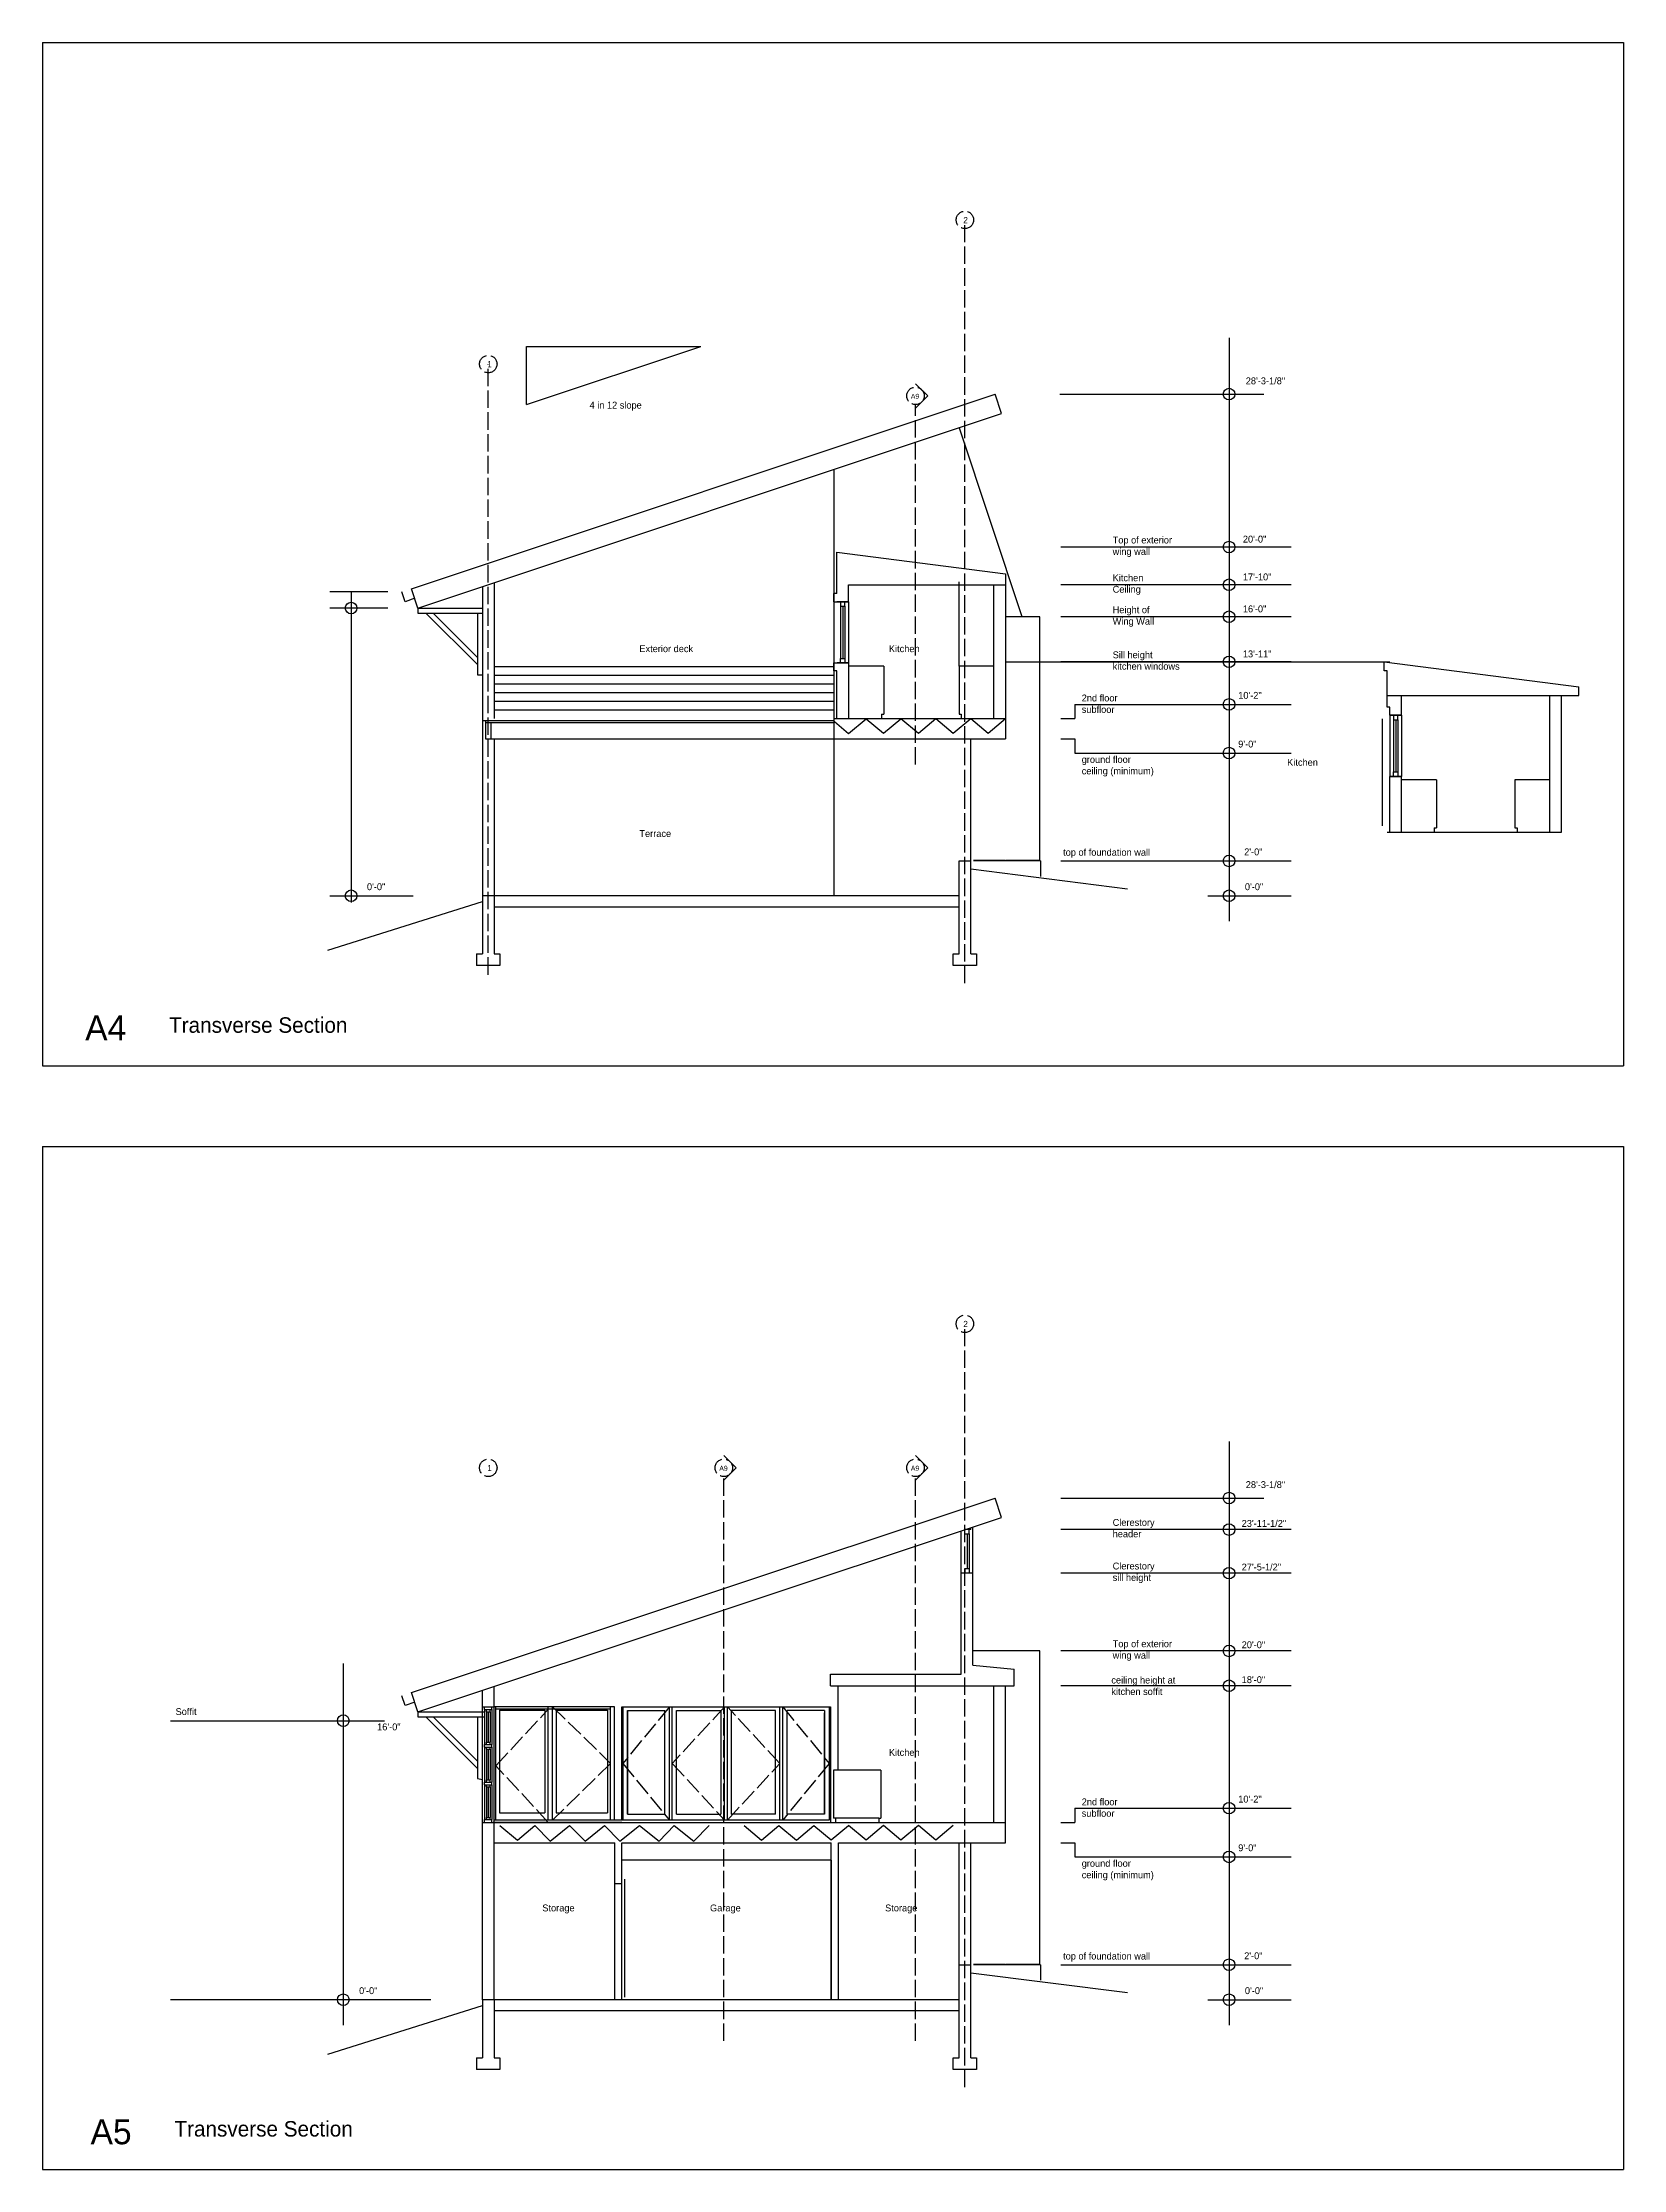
# Model space of a CAD drawing. Header units: inches. Extents: x -173 to 6951, y -1067 to 3486.
# Drawn here: x 2166 to 3254, y 1971 to 3434 of the extents above; entities that cross this region are included whole.
import ezdxf

# ---------------------------------------------------------------- set-up
doc = ezdxf.new("R2010")
doc.units = ezdxf.units.IN
doc.header["$MEASUREMENT"] = 0
doc.linetypes.add('ACAD_ISO02W100', pattern=[15, 12, -3])
for name, color, linetype in [('blocks', 251, 'Continuous'), ('const', 7, 'Continuous'), ('e1', 7, 'Continuous'), ('e2', 251, 'Continuous'), ('glassSwing', 172, 'ACAD_ISO02W100'), ('grid', 252, 'ACAD_ISO02W100'), ('millwork', 253, 'Continuous'), ('walls', 7, 'Continuous')]:
    doc.layers.add(name, color=color, linetype=linetype)

msp = doc.modelspace()

# ---------------------------------------------------------------- linework, layer by layer
for p, q in [((2166, 3434.3), (3254, 3434.3)), ((2166, 3434.3), (2166, 2730.3)), ((3254, 3434.3), (3254, 2730.3)), ((2166, 3235.3), (2166, 2730.3)), ((2796.8, 2871.2), (2804.8, 2871.2)), ((2166, 2730.3), (2836.2, 2730.3)), ((2166, 2730.3), (3254, 2730.3)), ((2166, 2674.8), (3254, 2674.8)), ((2166, 2674.8), (2166, 1970.8)), ((3254, 2674.8), (3254, 1970.8)), ((2166, 2475.8), (2166, 1970.8)), ((2796.8, 2111.6), (2804.8, 2111.6)), ((2166, 1970.8), (2836.2, 1970.8)), ((2166, 1970.8), (3254, 1970.8))]:
    msp.add_line(p, q)
at = {"layer": 'blocks'}
for p, q in [((2806.8, 2871.7), (2828.3, 2871.7)), ((2828.8, 2871.7), (2852.3, 2871.7)), ((2806.8, 2112.1), (2828.3, 2112.1)), ((2828.8, 2112.1), (2852.3, 2112.1))]:
    msp.add_line(p, q, dxfattribs=at)
at = {"layer": 'e1'}
for p, q in [((2720.7, 3061.2), (2828.8, 3061.2)), ((2828.8, 3068.7), (2828.8, 2955.2)), ((2712.7, 3055.2), (2710.7, 3055.2)), ((2710.8, 3049.6), (2720.7, 3049.6)), ((2720.7, 3049.6), (2712.7, 3049.6)), ((2715.2, 3049.6), (2715.2, 3046.6)), ((2715.2, 3046.6), (2718.2, 3046.6)), ((2716.7, 3046.6), (2716.7, 3010.6)), ((2718.2, 3046.6), (2718.2, 3049.6)), ((2710.7, 3007.6), (2721, 3007.6)), ((2712.7, 3002.1), (2710.7, 3002.1)), ((2720.7, 3007.6), (2712.8, 3007.6)), ((2715.2, 3007.6), (2715.2, 3010.6)), ((2715.2, 3010.6), (2718.2, 3010.6)), ((2718.2, 3010.6), (2718.2, 3007.6)), ((2745, 3005.2), (2721, 3005.2)), ((2745, 3005.2), (2745, 2972.2)), ((2820.8, 3005.2), (2796.8, 3005.2)), ((2796.8, 3005.2), (2796.8, 2972.2)), ((3089.4, 3001.9), (3089.4, 3008.2)), ((3091.3, 3001.9), (3089.4, 3001.9)), ((3091.3, 2977), (3091.3, 3001.9)), ((2743.5, 2972.2), (2745, 2972.2)), ((2743.5, 2972.2), (2743.5, 2969.2)), ((2796.8, 2972.2), (2798.3, 2972.2)), ((2798.3, 2972.2), (2798.3, 2969.2)), ((3091.3, 2985), (3223.3, 2985)), ((3093.3, 2977), (3091.3, 2977)), ((3101.3, 2971.4), (3093.3, 2971.4)), ((3093.3, 2971.4), (3101.3, 2971.4)), ((3095.8, 2971.4), (3095.8, 2968.4)), ((3098.8, 2968.4), (3098.8, 2971.4)), ((2710.7, 2967.7), (2470.8, 2967.7)), ((2470.8, 2967.7), (2470.8, 2955.2)), ((2710.7, 2966.2), (2470.8, 2966.2)), ((2474.8, 2955.2), (2474.8, 2966.2)), ((2710.7, 2969.2), (2710.7, 2955.2)), ((3095.8, 2968.4), (3098.8, 2968.4)), ((3097.3, 2968.4), (3097.3, 2932.4)), ((3101.3, 2929.4), (3093.3, 2929.4)), ((3093.3, 2929.4), (3101.3, 2929.4)), ((3095.8, 2929.4), (3095.8, 2932.4)), ((3095.8, 2932.4), (3098.8, 2932.4)), ((3098.8, 2932.4), (3098.8, 2929.4)), ((3125.3, 2927), (3101.3, 2927)), ((3125.3, 2927), (3125.3, 2894)), ((3203.3, 2927), (3179.3, 2927)), ((3179.3, 2927), (3179.3, 2894)), ((3123.8, 2894), (3125.3, 2894)), ((3123.8, 2894), (3123.8, 2891)), ((3179.3, 2894), (3180.8, 2894)), ((3180.8, 2894), (3180.8, 2891)), ((2800.8, 2408.1), (2800.8, 2411.1)), ((2804.8, 2411.1), (2800.8, 2411.1)), ((2800.8, 2408.1), (2803.8, 2408.1)), ((2802.3, 2408.1), (2802.3, 2384.1)), ((2803.8, 2408.1), (2803.8, 2411.1)), ((2804.8, 2411.1), (2804.8, 2412.5)), ((2806.3, 2381.1), (2798.3, 2381.1)), ((2803.8, 2384.1), (2800.8, 2384.1)), ((2800.8, 2384.1), (2800.8, 2381.1)), ((2803.8, 2384.1), (2803.8, 2381.1)), ((2834.8, 2303.6), (2834.8, 2315.1)), ((2708.3, 2311.6), (2798.3, 2311.6)), ((2708.3, 2303.6), (2828.8, 2303.6)), ((2828.8, 2303.6), (2834.8, 2303.6)), ((2559.8, 2087.6), (2559.8, 2167.6)), ((2564.8, 2087.6), (2564.8, 2167.6)), ((2708.8, 2087.6), (2708.8, 2179.6)), ((2713.8, 2087.6), (2713.8, 2179.6))]:
    msp.add_line(p, q, dxfattribs=at)
at = {"layer": 'e2'}
for p, q in [((2982.6, 3231.2), (2982.6, 2829.8)), ((2866.1, 3192.4), (3006.5, 3192.4)), ((2840.3, 3039.2), (2797.1, 3168.9)), ((3025.4, 3087.2), (2866.9, 3087.2)), ((2796.8, 3005.2), (2796.8, 3063.2)), ((3025.4, 3061.2), (2866.9, 3061.2)), ((2403.7, 3056.3), (2363.7, 3056.3)), ((2403.7, 3045.2), (2363.7, 3045.2)), ((2378.4, 3056.3), (2378.4, 2842.6)), ((2424.4, 3045.2), (2468.8, 3045.2)), ((2710.7, 3049.6), (2710.7, 2969.2)), ((2715.2, 3046.6), (2715.2, 3010.6)), ((2718.2, 3046.6), (2718.2, 3010.6)), ((2720.7, 3049.6), (2720.7, 3007.6)), ((2424.4, 3041.7), (2468.8, 3041.7)), ((2852.3, 3039.2), (2828.8, 3039.2)), ((2852.3, 2871.7), (2852.3, 3039.2)), ((3025.4, 3039.2), (2866.9, 3039.2)), ((2476.8, 3005.1), (2710.7, 3005.1)), ((2828.8, 3008.2), (3093.3, 3008.2)), ((3025.4, 3008.2), (2866.9, 3008.2)), ((2476.8, 2999.1), (2710.7, 2999.1)), ((2476.8, 2993.1), (2710.7, 2993.1)), ((2476.8, 2987.1), (2710.7, 2987.1)), ((2476.8, 2981.1), (2710.7, 2981.1)), ((2476.8, 2975.1), (2710.7, 2975.1)), ((2876.5, 2978.9), (3025.4, 2978.9)), ((2876.5, 2978.9), (2876.5, 2969.2)), ((3093.3, 2971.4), (3093.3, 2929.4)), ((3101.3, 2971.4), (3101.3, 2929.4)), ((2470.8, 2967.7), (2468.8, 2967.7)), ((2711, 2967.1), (2720.8, 2958.9)), ((2720.8, 2958.9), (2732.8, 2968.9)), ((2732.8, 2968.9), (2744.8, 2959.2)), ((2744.8, 2959.2), (2756.8, 2968.9)), ((2756.8, 2969.2), (2768.8, 2959.2)), ((2768.8, 2959.2), (2780.8, 2969.2)), ((2780.8, 2969.2), (2792.8, 2959.2)), ((2792.8, 2959.2), (2804.8, 2969.2)), ((2804.8, 2969.2), (2816.8, 2959.2)), ((2816.8, 2959.2), (2828.8, 2969.2)), ((2866.9, 2969.2), (2876.5, 2969.2)), ((3088.2, 2895.4), (3088.2, 2968.9)), ((3095.8, 2968.4), (3095.8, 2932.4)), ((3098.8, 2968.4), (3098.8, 2932.4)), ((2474.8, 2955.2), (2710.7, 2955.2)), ((2710.7, 2955.2), (2710.7, 2847.2)), ((2804.8, 2871.2), (2804.8, 2955.2)), ((2866.9, 2955.2), (2876.5, 2955.2)), ((2876.5, 2955.2), (2876.5, 2945.4)), ((2876.5, 2945.4), (3025.4, 2945.4)), ((2852.8, 2871.2), (2806.8, 2871.2)), ((2852.8, 2871.2), (2852.8, 2860.5)), ((2866.9, 2871.2), (3025.4, 2871.2)), ((2363.7, 2847.2), (2421.2, 2847.2)), ((2967.9, 2847.2), (3025.4, 2847.2)), ((2982.6, 2471.6), (2982.6, 2070.2)), ((2866.9, 2432.8), (3006.5, 2432.8)), ((2798.3, 2381.1), (2798.3, 2409.8)), ((2803.8, 2408.1), (2803.8, 2384.1)), ((2806.3, 2381.1), (2806.3, 2412.5)), ((3025.4, 2411.1), (2866.9, 2411.1)), ((3025.4, 2381.1), (2866.9, 2381.1)), ((2852.3, 2112.1), (2852.3, 2327.6)), ((3025.4, 2327.6), (2866.9, 2327.6)), ((2373, 2319), (2373, 2070.2)), ((2713.3, 2303.6), (2713.3, 2245.6)), ((3025.4, 2303.6), (2866.9, 2303.6)), ((2890.9, 2303.6), (2876.5, 2303.6)), ((2424.4, 2285.7), (2470.3, 2285.7)), ((2470.3, 2287.3), (2470.3, 2263.3)), ((2471.6, 2285.8), (2471.6, 2264.8)), ((2474.1, 2285.8), (2474.1, 2264.8)), ((2475.3, 2287.3), (2475.3, 2263.3)), ((2559.6, 2289.1), (2476.6, 2289.1)), ((2478.1, 2211.7), (2478.1, 2289.7)), ((2557, 2287.6), (2478.1, 2287.6)), ((2480.6, 2286.9), (2480.6, 2216.1)), ((2480.6, 2286.9), (2511.8, 2286.9)), ((2511.8, 2286.9), (2511.8, 2216.1)), ((2514.1, 2211.2), (2514.1, 2289.1)), ((2517.1, 2211.2), (2517.1, 2289.1)), ((2519.6, 2286.9), (2519.6, 2216.1)), ((2519.6, 2286.9), (2554.8, 2286.9)), ((2554.8, 2286.9), (2554.8, 2216.1)), ((2557, 2211.2), (2557, 2289.1)), ((2559.6, 2211.2), (2559.6, 2289.1)), ((2564.6, 2211.2), (2564.6, 2289.1)), ((2564.6, 2289.1), (2708.3, 2289.1)), ((2565.4, 2289.1), (2565.4, 2211.2)), ((2568.7, 2286.6), (2568.7, 2215.2)), ((2568.7, 2215.2), (2568.7, 2286.6)), ((2568.7, 2286.6), (2594.4, 2286.6)), ((2594.4, 2215.2), (2594.4, 2286.6)), ((2597.4, 2211.2), (2597.4, 2289.1)), ((2599.4, 2211.2), (2599.4, 2289.1)), ((2602.4, 2215.2), (2602.4, 2286.6)), ((2602.4, 2286.6), (2632.9, 2286.6)), ((2632.9, 2286.6), (2632.9, 2215.2)), ((2635.4, 2211.2), (2635.4, 2289.1)), ((2637.4, 2211.2), (2637.4, 2289.1)), ((2639.9, 2286.6), (2639.9, 2215.2)), ((2670.4, 2286.6), (2639.9, 2286.6)), ((2670.4, 2215.2), (2670.4, 2286.6)), ((2673.4, 2211.2), (2673.4, 2289.1)), ((2675.4, 2211.2), (2675.4, 2289.1)), ((2678.4, 2215.2), (2678.4, 2286.6)), ((2704.2, 2286.6), (2678.4, 2286.6)), ((2704.2, 2286.6), (2704.2, 2215.2)), ((2704.2, 2215.2), (2704.2, 2285.1)), ((2707.4, 2289.1), (2707.4, 2211.2)), ((2708.3, 2289.1), (2708.3, 2209.6)), ((2254, 2279.6), (2393.1, 2279.6)), ((2393.1, 2279.6), (2401.3, 2279.6)), ((2424.4, 2282.2), (2470.3, 2282.2)), ((2470.3, 2261.4), (2470.3, 2237.4)), ((2471.6, 2259.9), (2471.6, 2238.9)), ((2474.1, 2259.9), (2474.1, 2238.9)), ((2475.3, 2261.4), (2475.3, 2237.4)), ((2743, 2245.6), (2710.3, 2245.6)), ((2710.3, 2245.6), (2710.3, 2212.6)), ((2743, 2245.6), (2743, 2212.6)), ((2470.3, 2235.5), (2470.3, 2211.5)), ((2471.6, 2234), (2471.6, 2213)), ((2474.1, 2234), (2474.1, 2213)), ((2475.3, 2235.5), (2475.3, 2211.5)), ((2707.4, 2211.2), (2476.6, 2211.2)), ((2480.6, 2216.1), (2511.8, 2216.1)), ((2519.6, 2216.1), (2554.8, 2216.1)), ((2568.7, 2215.2), (2594.4, 2215.2)), ((2602.4, 2215.2), (2632.9, 2215.2)), ((2670.4, 2215.2), (2639.9, 2215.2)), ((2704.2, 2215.2), (2678.4, 2215.2)), ((2708.3, 2212.6), (2708.3, 2209.6)), ((2741.5, 2212.6), (2710.3, 2212.6)), ((2711.8, 2212.6), (2711.8, 2209.6)), ((2741.5, 2212.6), (2741.5, 2209.6)), ((2741.5, 2212.6), (2743, 2212.6)), ((2876.5, 2219.4), (3025.4, 2219.4)), ((2876.5, 2219.4), (2876.5, 2209.6)), ((2564.6, 2209.6), (2476.1, 2209.6)), ((2480.8, 2207.4), (2492.8, 2197.4)), ((2492.8, 2197.4), (2504.8, 2207.4)), ((2504.8, 2207.4), (2515.4, 2196.8)), ((2515.4, 2196.8), (2528.8, 2207.4)), ((2528.8, 2207.4), (2539.4, 2196.8)), ((2539.4, 2196.8), (2552.8, 2207.4)), ((2552.8, 2207.4), (2563.4, 2196.8)), ((2563.4, 2196.8), (2576.8, 2207.4)), ((2576.8, 2207.4), (2590.3, 2196.8)), ((2590.3, 2196.8), (2600.8, 2207.4)), ((2600.8, 2207.4), (2614.3, 2196.8)), ((2614.3, 2196.8), (2624.8, 2207.4)), ((2648.8, 2207.4), (2660.8, 2197.4)), ((2660.8, 2197.4), (2672.8, 2207.4)), ((2672.8, 2207.4), (2684.8, 2197.4)), ((2684.8, 2197.4), (2696.8, 2207.4)), ((2696.8, 2207.4), (2708.8, 2197.6)), ((2708.8, 2197.6), (2720.8, 2207.4)), ((2720.8, 2207.6), (2732.8, 2197.6)), ((2732.8, 2197.6), (2744.8, 2207.6)), ((2744.8, 2207.6), (2756.8, 2197.6)), ((2756.8, 2197.6), (2768.8, 2207.6)), ((2768.8, 2207.6), (2780.8, 2197.6)), ((2780.8, 2197.6), (2792.8, 2207.6)), ((2866.9, 2209.6), (2876.5, 2209.6)), ((2866.9, 2195.6), (2876.5, 2195.6)), ((2876.5, 2195.6), (2876.5, 2185.9)), ((2708.8, 2183.6), (2564.8, 2183.6)), ((2876.5, 2185.9), (3025.4, 2185.9)), ((2852.8, 2111.6), (2806.8, 2111.6)), ((2852.8, 2111.6), (2852.8, 2101)), ((2866.9, 2111.7), (3025.4, 2111.7)), ((2433.2, 2087.6), (2254, 2087.6)), ((2967.9, 2087.6), (3025.4, 2087.6))]:
    msp.add_line(p, q, dxfattribs=at)
for centre, radius in [((2982.6, 3192.4), 4), ((2982.6, 3087.2), 4), ((2982.6, 3061.2), 4), ((2378.4, 3045.2), 4), ((2982.6, 3039.2), 4), ((2982.6, 3008.2), 4), ((2982.6, 2978.9), 4), ((2982.6, 2945.4), 4), ((2982.6, 2871.2), 4), ((2378.4, 2847.2), 4), ((2982.6, 2847.2), 4), ((2982.6, 2432.8), 4), ((2982.6, 2411.1), 4), ((2982.6, 2381.1), 4), ((2982.6, 2327.6), 4), ((2982.6, 2303.6), 4), ((2373, 2279.6), 4), ((2475.3, 2235.5), 0.00114), ((2982.6, 2219.4), 4), ((2982.6, 2185.9), 4), ((2982.6, 2111.7), 4), ((2373, 2087.6), 4), ((2982.6, 2087.6), 4)]:
    msp.add_circle(centre, radius, dxfattribs=at)
at = {"layer": 'glassSwing'}
for p, q in [((2478.1, 2248.6), (2514.1, 2287.6)), ((2517.1, 2289.1), (2557, 2250.2)), ((2597.4, 2289.1), (2565.4, 2250.2)), ((2635.4, 2289.1), (2599.4, 2250.2)), ((2673.4, 2250.2), (2637.4, 2289.1)), ((2675.4, 2289.1), (2707.4, 2250.2)), ((2514.1, 2209.6), (2478.1, 2248.6)), ((2557, 2250.2), (2517.1, 2211.2)), ((2565.4, 2250.2), (2597.4, 2211.2)), ((2599.4, 2250.2), (2635.4, 2211.2)), ((2637.4, 2211.2), (2673.4, 2250.2)), ((2707.4, 2250.2), (2675.4, 2211.2))]:
    msp.add_line(p, q, dxfattribs=at)
at = {"layer": 'grid'}
for p, q in [((2800.8, 2787), (2800.8, 3308.6)), ((2472.8, 2792.9), (2472.8, 3213)), ((2766.8, 2937.5), (2766.8, 3185.2)), ((2800.8, 2027.4), (2800.8, 2549)), ((2634.9, 2059.3), (2634.9, 2447.6)), ((2766.8, 2059.3), (2766.8, 2447.6))]:
    msp.add_line(p, q, dxfattribs=at)
for centre in [(2800.8, 3312.3), (2472.8, 3213.1), (2766.8, 3191.2), (2800.8, 2552.7), (2472.8, 2453.6), (2634.9, 2453.6), (2766.8, 2453.6)]:
    msp.add_circle(centre, 6, dxfattribs=at)
at = {"layer": 'millwork'}
for p, q in [((2499, 3215.2), (2499, 3225.2)), ((2499, 3225.2), (2619, 3225.2)), ((2499, 3185.2), (2499, 3225.2)), ((2499, 3205.2), (2499, 3215.2)), ((2499, 3205.2), (2499, 3205.2)), ((2710.8, 3007.6), (2710.8, 3140.7)), ((2468.8, 3060), (2468.8, 2847.2)), ((2476.8, 3062.7), (2476.8, 2969.2)), ((2424.4, 3045.2), (2424.4, 3041.7)), ((2429.9, 3041.7), (2465.3, 3006.3)), ((2434.8, 3041.7), (2465.3, 3011.2)), ((2465.3, 3041.7), (2465.3, 2999.3)), ((2465.3, 2999.3), (2468.8, 2999.3)), ((2476.8, 2955.2), (2476.8, 2847.2)), ((2852.3, 2327.6), (2806.3, 2327.6)), ((2424.4, 2285.7), (2424.4, 2282.2)), ((2429.9, 2282.2), (2465.3, 2246.8)), ((2434.8, 2282.2), (2465.3, 2251.7)), ((2465.3, 2282.2), (2465.3, 2239.8)), ((2465.3, 2239.8), (2468.8, 2239.1))]:
    msp.add_line(p, q, dxfattribs=at)
at = {"layer": 'walls'}
for p, q in [((2499, 3185.2), (2619, 3225.2)), ((2420, 3058.5), (2821.6, 3192.4)), ((2766.8, 3199.6), (2775.3, 3191.2)), ((2766.8, 3182.7), (2775.3, 3191.2)), ((2826, 3179.1), (2821.6, 3192.4)), ((2424.4, 3045.2), (2826, 3179.1)), ((2712.7, 3083.6), (2828.8, 3068.7)), ((2712.7, 3055.2), (2712.7, 3083.6)), ((2720.7, 3049.6), (2720.7, 3061.2)), ((2820.8, 2969.2), (2820.8, 3061.2)), ((2415.5, 3049.6), (2413.3, 3056.3)), ((2422.2, 3051.9), (2415.5, 3049.6)), ((2424.4, 3045.2), (2420, 3058.5)), ((2710.7, 3049.6), (2710.7, 3055.2)), ((2710.7, 3002.1), (2710.7, 3007.6)), ((2712.7, 2969.2), (2712.7, 3002.1)), ((2721, 2969.2), (2721, 3007.6)), ((3089.4, 3008.2), (3223.3, 2991)), ((3223.3, 2985), (3223.3, 2991)), ((3093.3, 2971.4), (3093.3, 2977)), ((3101.3, 2971.4), (3101.3, 2985)), ((3203.3, 2891), (3203.3, 2985)), ((3211.3, 2891), (3211.3, 2985)), ((2710.7, 2969.2), (2828.8, 2969.2)), ((2470.8, 2955.2), (2474.8, 2955.2)), ((2710.7, 2955.2), (2828.8, 2955.2)), ((3093.3, 2891), (3093.3, 2929.4)), ((3101.3, 2891), (3101.3, 2929.4)), ((3091.3, 2891), (3211.3, 2891)), ((2796.8, 2807.2), (2796.8, 2871.2)), ((2804.8, 2807.2), (2804.8, 2871.2)), ((2804.8, 2865.8), (2912.7, 2852)), ((2362.3, 2809.7), (2468.8, 2843.2)), ((2796.8, 2847.2), (2468.8, 2847.2)), ((2468.8, 2847.2), (2468.8, 2827.7)), ((2468.8, 2844.4), (2468.8, 2807.2)), ((2476.8, 2847.2), (2476.8, 2807.2)), ((2476.8, 2839.7), (2796.8, 2839.7)), ((2464.8, 2807.2), (2468.8, 2807.2)), ((2464.8, 2807.2), (2464.8, 2799.2)), ((2480.8, 2799.2), (2464.8, 2799.2)), ((2468.8, 2799.2), (2464.8, 2799.2)), ((2476.8, 2807.2), (2480.8, 2807.2)), ((2480.8, 2807.2), (2480.8, 2799.2)), ((2792.8, 2807.2), (2796.8, 2807.2)), ((2792.8, 2799.2), (2792.8, 2807.2)), ((2808.8, 2799.2), (2792.8, 2799.2)), ((2804.8, 2807.2), (2808.8, 2807.2)), ((2808.8, 2807.2), (2808.8, 2799.2)), ((2634.9, 2462.1), (2643.4, 2453.6)), ((2766.8, 2462.1), (2775.3, 2453.6)), ((2634.9, 2445.1), (2643.4, 2453.6)), ((2766.8, 2445.1), (2775.3, 2453.6)), ((2420, 2299), (2821.6, 2432.8)), ((2826, 2419.5), (2821.6, 2432.8)), ((2424.4, 2285.7), (2826, 2419.5)), ((2798.3, 2311.6), (2798.3, 2381.6)), ((2806.3, 2317.7), (2806.3, 2381.6)), ((2806.3, 2317.7), (2834.8, 2315.1)), ((2424.4, 2285.7), (2420, 2299)), ((2424.4, 2285.7), (2420, 2299)), ((2468.8, 2087.6), (2468.8, 2300.5)), ((2476.8, 2087.6), (2476.8, 2303.1)), ((2708.3, 2303.6), (2708.3, 2311.6)), ((2820.8, 2209.6), (2820.8, 2303.6)), ((2828.8, 2195.6), (2828.8, 2303.6)), ((2415.5, 2290.1), (2413.3, 2296.7)), ((2415.5, 2290.1), (2413.3, 2296.7)), ((2422.2, 2292.3), (2415.5, 2290.1)), ((2422.2, 2292.3), (2415.5, 2290.1)), ((2468.8, 2289.1), (2476.8, 2289.1)), ((2470.3, 2287.3), (2470.3, 2289.1)), ((2470.3, 2287.3), (2475.3, 2287.3)), ((2471.6, 2285.8), (2471.6, 2287.3)), ((2471.6, 2285.8), (2474.1, 2285.8)), ((2472.8, 2285.8), (2472.8, 2264.8)), ((2474.1, 2285.8), (2474.1, 2287.3)), ((2475.3, 2287.3), (2475.3, 2289.1)), ((2470.3, 2261.4), (2470.3, 2263.3)), ((2470.3, 2263.3), (2475.3, 2263.3)), ((2470.3, 2261.4), (2475.3, 2261.4)), ((2471.6, 2264.8), (2474.1, 2264.8)), ((2471.6, 2263.3), (2471.6, 2264.8)), ((2471.6, 2259.9), (2471.6, 2261.4)), ((2471.6, 2259.9), (2474.1, 2259.9)), ((2472.8, 2259.9), (2472.8, 2238.9)), ((2474.1, 2263.3), (2474.1, 2264.8)), ((2474.1, 2259.9), (2474.1, 2261.4)), ((2475.3, 2261.4), (2475.3, 2263.3)), ((2470.3, 2235.5), (2470.3, 2237.4)), ((2470.3, 2237.4), (2475.3, 2237.4)), ((2470.3, 2235.5), (2475.3, 2235.5)), ((2471.6, 2238.9), (2474.1, 2238.9)), ((2471.6, 2237.4), (2471.6, 2238.9)), ((2471.6, 2234), (2471.6, 2235.5)), ((2471.6, 2234), (2474.1, 2234)), ((2472.8, 2234), (2472.8, 2213)), ((2474.1, 2237.4), (2474.1, 2238.9)), ((2474.1, 2234), (2474.1, 2235.5)), ((2475.3, 2235.5), (2475.3, 2237.4)), ((2470.3, 2209.6), (2470.3, 2211.5)), ((2470.3, 2211.5), (2475.3, 2211.5)), ((2471.6, 2213), (2474.1, 2213)), ((2471.6, 2211.5), (2471.6, 2213)), ((2474.1, 2211.5), (2474.1, 2213)), ((2475.3, 2209.6), (2475.3, 2211.5)), ((2468.8, 2209.6), (2476.8, 2209.6)), ((2476.8, 2209.6), (2828.8, 2209.6)), ((2476.8, 2195.6), (2559.8, 2195.6)), ((2559.8, 2167.6), (2559.8, 2195.6)), ((2564.8, 2195.6), (2708.8, 2195.6)), ((2564.8, 2167.6), (2564.8, 2195.6)), ((2708.8, 2179.6), (2708.8, 2195.6)), ((2713.8, 2195.6), (2828.8, 2195.6)), ((2713.8, 2179.6), (2713.8, 2195.6)), ((2796.8, 2111.6), (2796.8, 2195.6)), ((2804.8, 2111.6), (2804.8, 2195.6)), ((2708.8, 2183.6), (2708.8, 2087.6)), ((2559.8, 2167.6), (2564.8, 2167.6)), ((2566.6, 2170.6), (2566.6, 2089.3)), ((2796.8, 2047.6), (2796.8, 2111.6)), ((2804.8, 2047.6), (2804.8, 2111.6)), ((2804.8, 2106.2), (2912.7, 2092.5)), ((2362.3, 2050.1), (2468.8, 2083.6)), ((2796.8, 2087.6), (2468.8, 2087.6)), ((2468.8, 2087.6), (2468.8, 2068.1)), ((2468.8, 2084.8), (2468.8, 2047.6)), ((2476.8, 2087.6), (2476.8, 2047.6)), ((2476.8, 2080.1), (2796.8, 2080.1)), ((2464.8, 2047.6), (2468.8, 2047.6)), ((2464.8, 2047.6), (2464.8, 2039.6)), ((2480.8, 2039.6), (2464.8, 2039.6)), ((2468.8, 2039.6), (2464.8, 2039.6)), ((2476.8, 2047.6), (2480.8, 2047.6)), ((2480.8, 2047.6), (2480.8, 2039.6)), ((2792.8, 2047.6), (2796.8, 2047.6)), ((2792.8, 2039.6), (2792.8, 2047.6)), ((2808.8, 2039.6), (2792.8, 2039.6)), ((2804.8, 2047.6), (2808.8, 2047.6)), ((2808.8, 2047.6), (2808.8, 2039.6))]:
    msp.add_line(p, q, dxfattribs=at)

# ---------------------------------------------------------------- texts
at = {"layer": 'const', "attachment_point": 1}
for s, insert, char_height, width in [('2', (2799.7, 3314.3), 4.26, 1625.197), ('1', (2472.1, 3215.2), 4.26, 1625.197), ('A9', (2763.6, 3192.6), 3.41, 1300.158), ('28\'-3-1/8"', (2994.1, 3203.9), 4.74, 1805.775), ('4 in 12 slope', (2542.5, 3187.2), 4.736, 1805.775), ('Top of exterior\\Pwing wall', (2902.5, 3094.4), 4.736, 1805.775), ('20\'-0"', (2992.1, 3095), 4.74, 1805.775), ('Kitchen\\PCeiling', (2902.5, 3068.4), 4.74, 1805.775), ('17\'-10"', (2992.1, 3069), 4.74, 1805.775), ('Height of \\PWing Wall', (2902.5, 3046.4), 4.74, 1805.775), ('16\'-0"', (2992.1, 3047), 4.74, 1805.775), ('Exterior deck', (2576.8, 3019.6), 4.736, 1805.775), ('Kitchen', (2748.5, 3019.6), 4.74, 1805.775), ('Sill height^Jkitchen windows', (2902.5, 3015.4), 4.736, 1805.775), ('13\'-11"', (2992.1, 3016), 4.74, 1805.775), ('2nd floor^Jsubfloor', (2881.2, 2985.7), 4.736, 1805.775), ('10\'-2"', (2988.9, 2987.5), 4.74, 1805.775), ('ground floor^Jceiling (minimum)', (2881.2, 2943.4), 4.736, 1805.775), ('9\'-0"', (2988.9, 2954), 4.74, 1805.775), ('Kitchen', (3022.6, 2941.4), 4.74, 1805.775), ('Terrace', (2576.8, 2892.4), 4.74, 1805.775), ('top of foundation wall', (2868.4, 2879.5), 4.736, 1805.775), ('2\'-0"', (2993, 2879.8), 4.74, 1805.775), ('0\'-0"', (2389.3, 2855.8), 4.74, 1805.775), ('0\'-0"', (2993.5, 2855.8), 4.74, 1805.775), ('A4', (2195.4, 2765), 17.26, 6582.049), ('Transverse Section', (2253.1, 2763.6), 10.656, 4062.993), ('2', (2799.7, 2554.7), 4.26, 1625.197), ('1', (2472.1, 2455.6), 4.26, 1625.197), ('A9', (2631.8, 2455), 3.41, 1300.158), ('A9', (2763.6, 2455), 3.41, 1300.158), ('28\'-3-1/8"', (2994.1, 2444.4), 4.74, 1805.775), ('Clerestory^Jheader', (2902.5, 2418.4), 4.736, 1805.775), ('\\P23\'-11-1/2"', (2991.3, 2425.6), 4.736, 1805.775), ('Clerestory^Jsill height', (2902.5, 2388.4), 4.736, 1805.775), ('\\P27\'-5-1/2"', (2991.3, 2395.6), 4.74, 1805.775), ('Top of exterior\\Pwing wall', (2902.5, 2334.9), 4.736, 1805.775), ('\\P20\'-0"', (2991.3, 2342.1), 4.74, 1805.775), ('\\Pceiling height at^Jkitchen soffit', (2901.6, 2317.8), 4.736, 1805.775), ('\\P18\'-0"', (2991.3, 2318.1), 4.74, 1805.775), ('Soffit', (2257.6, 2288.2), 4.74, 1805.775), ('16\'-0"', (2396.3, 2277.7), 4.74, 1805.775), ('Kitchen', (2748.5, 2260.1), 4.74, 1805.775), ('2nd floor^Jsubfloor', (2881.2, 2226.1), 4.736, 1805.775), ('10\'-2"', (2988.9, 2228), 4.74, 1805.775), ('ground floor^Jceiling (minimum)', (2881.2, 2183.8), 4.736, 1805.775), ('9\'-0"', (2988.9, 2194.5), 4.74, 1805.775), ('Storage', (2510, 2153.1), 4.74, 1805.775), ('Garage', (2625.4, 2153.1), 4.74, 1805.775), ('Storage', (2745.9, 2153.1), 4.74, 1805.775), ('top of foundation wall', (2868.4, 2120), 4.736, 1805.775), ('2\'-0"', (2993, 2120.2), 4.74, 1805.775), ('0\'-0"', (2383.9, 2096.2), 4.74, 1805.775), ('0\'-0"', (2993.5, 2096.2), 4.74, 1805.775), ('A5', (2199.1, 2005.4), 17.26, 6582.049), ('Transverse Section', (2256.8, 2004.1), 10.656, 4062.993)]:
    msp.add_mtext(s, dxfattribs=dict(at, insert=insert, char_height=char_height, width=width))

doc.saveas('drawing.dxf')
